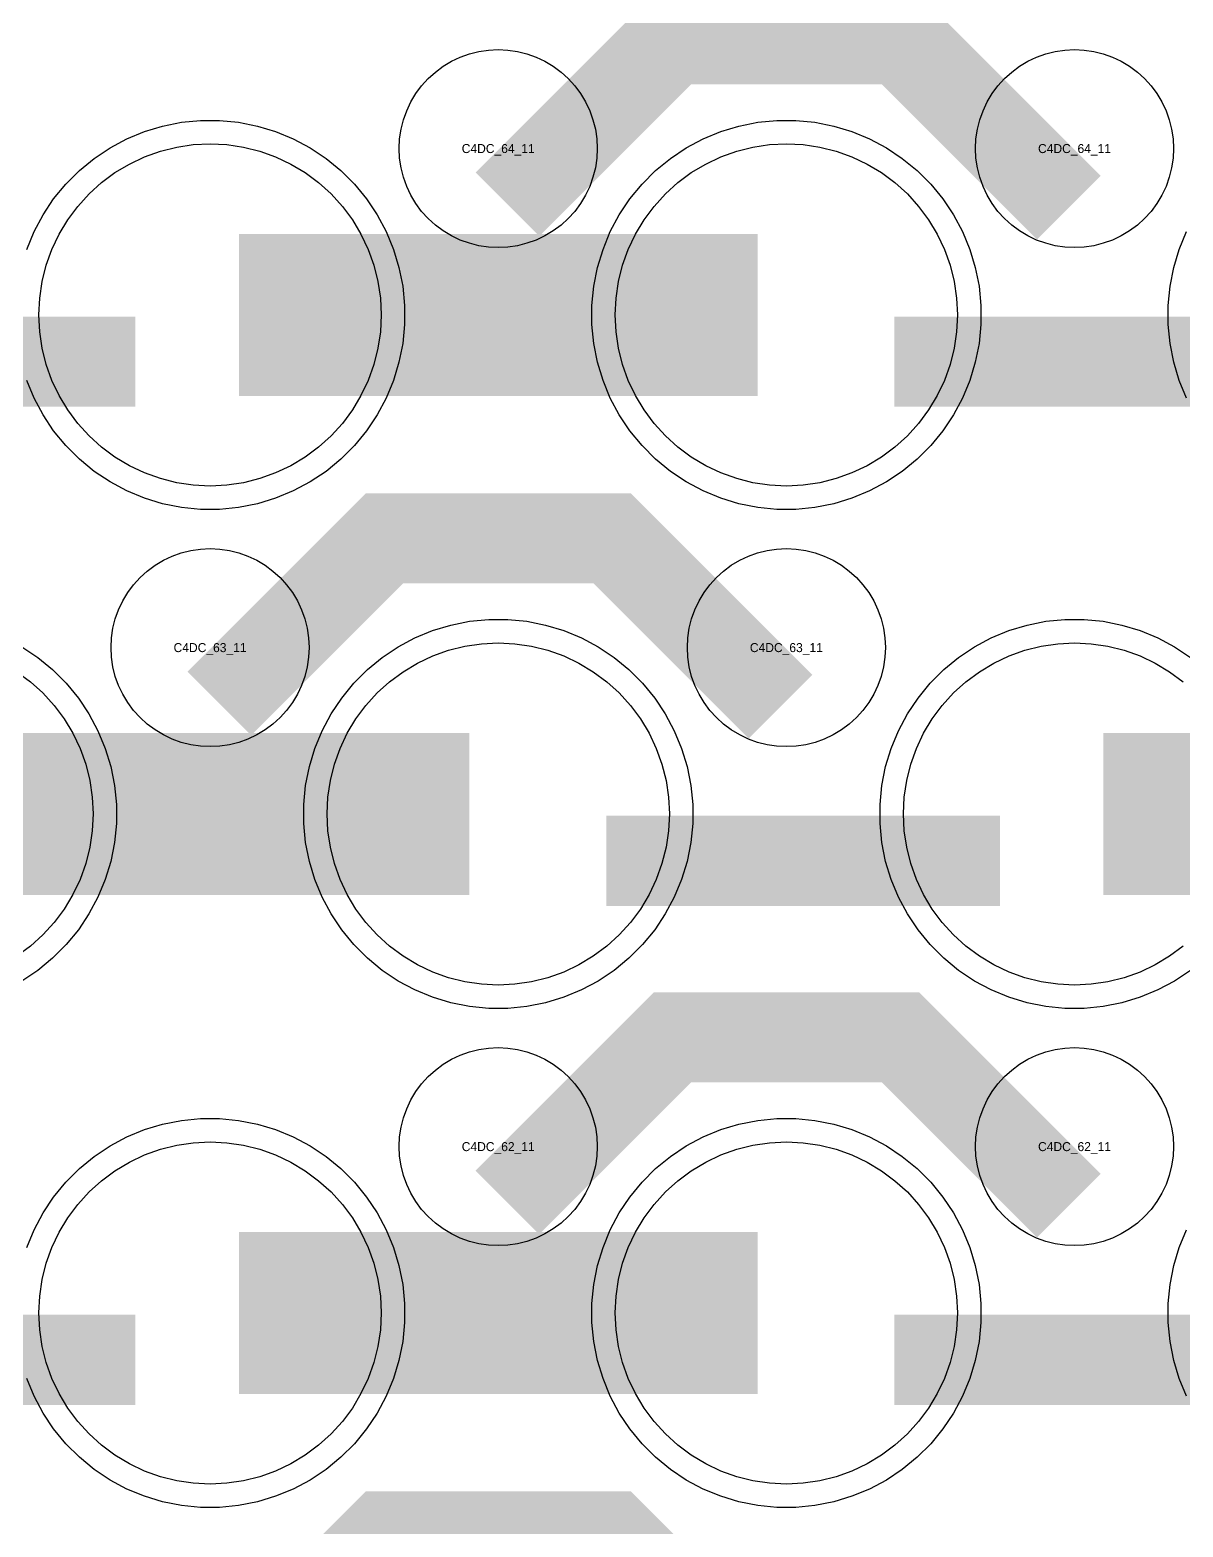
# Model space of a CAD drawing. Extents: x -11880 to 11880, y -14992 to 14992.
# Drawn here: x -8530 to -8209.9, y -6308 to -5892.3 of the extents above; entities that cross this region are included whole.
import ezdxf
from ezdxf.enums import TextEntityAlignment as Align

# ---------------------------------------------------------------- set-up
doc = ezdxf.new("R2010")
doc.units = 0
doc.header["$MEASUREMENT"] = 0
for name, color, linetype in [('GDS_775_DT_237', 138, 'CONTINUOUS'), ('RDL1_FS', 34, 'CONTINUOUS'), ('RDL_BS', 160, 'CONTINUOUS')]:
    doc.layers.add(name, color=color, linetype=linetype)

msp = doc.modelspace()

# ---------------------------------------------------------------- linework, layer by layer
at = {"layer": 'RDL1_FS', "color": 240, "true_color": 0xed1f24}
for points in [[(-8480, -6018.974), (-8484.657, -6018.745), (-8489.268, -6018.061), (-8493.791, -6016.929), (-8498.181, -6015.357), (-8502.395, -6013.365), (-8506.395, -6010.967), (-8510.14, -6008.189), (-8513.594, -6005.059), (-8516.724, -6001.605), (-8519.502, -5997.86), (-8521.9, -5993.86), (-8523.892, -5989.646), (-8525.464, -5985.256), (-8526.596, -5980.733), (-8527.28, -5976.122), (-8527.509, -5971.465), (-8527.28, -5966.808), (-8526.596, -5962.197), (-8525.464, -5957.674), (-8523.892, -5953.284), (-8521.9, -5949.07), (-8519.502, -5945.07), (-8516.724, -5941.325), (-8513.594, -5937.871), (-8510.14, -5934.741), (-8506.395, -5931.963), (-8502.395, -5929.565), (-8498.181, -5927.573), (-8493.791, -5926.001), (-8489.268, -5924.869), (-8484.657, -5924.185), (-8480, -5923.956), (-8475.343, -5924.185), (-8470.732, -5924.869), (-8466.209, -5926.001), (-8461.819, -5927.573), (-8457.605, -5929.565), (-8453.605, -5931.963), (-8449.86, -5934.741), (-8446.406, -5937.871), (-8443.276, -5941.325), (-8440.498, -5945.07), (-8438.1, -5949.07), (-8436.108, -5953.284), (-8434.536, -5957.674), (-8433.404, -5962.197), (-8432.72, -5966.808), (-8432.491, -5971.465), (-8432.72, -5976.122), (-8433.404, -5980.733), (-8434.536, -5985.256), (-8436.108, -5989.646), (-8438.1, -5993.86), (-8440.498, -5997.86), (-8443.276, -6001.605), (-8446.406, -6005.059), (-8449.86, -6008.189), (-8453.605, -6010.967), (-8457.605, -6013.365), (-8461.819, -6015.357), (-8466.209, -6016.929), (-8470.732, -6018.061), (-8475.343, -6018.745)], [(-8320, -6018.974), (-8324.657, -6018.745), (-8329.268, -6018.061), (-8333.791, -6016.929), (-8338.181, -6015.357), (-8342.395, -6013.365), (-8346.395, -6010.967), (-8350.14, -6008.189), (-8353.594, -6005.059), (-8356.724, -6001.605), (-8359.502, -5997.86), (-8361.9, -5993.86), (-8363.892, -5989.646), (-8365.464, -5985.256), (-8366.596, -5980.733), (-8367.28, -5976.122), (-8367.509, -5971.465), (-8367.28, -5966.808), (-8366.596, -5962.197), (-8365.464, -5957.674), (-8363.892, -5953.284), (-8361.9, -5949.07), (-8359.502, -5945.07), (-8356.724, -5941.325), (-8353.594, -5937.871), (-8350.14, -5934.741), (-8346.395, -5931.963), (-8342.395, -5929.565), (-8338.181, -5927.573), (-8333.791, -5926.001), (-8329.268, -5924.869), (-8324.657, -5924.185), (-8320, -5923.956), (-8315.343, -5924.185), (-8310.732, -5924.869), (-8306.209, -5926.001), (-8301.819, -5927.573), (-8297.605, -5929.565), (-8293.605, -5931.963), (-8289.86, -5934.741), (-8286.406, -5937.871), (-8283.276, -5941.325), (-8280.498, -5945.07), (-8278.1, -5949.07), (-8276.108, -5953.284), (-8274.536, -5957.674), (-8273.404, -5962.197), (-8272.72, -5966.808), (-8272.491, -5971.465), (-8272.72, -5976.122), (-8273.404, -5980.733), (-8274.536, -5985.256), (-8276.108, -5989.646), (-8278.1, -5993.86), (-8280.498, -5997.86), (-8283.276, -6001.605), (-8286.406, -6005.059), (-8289.86, -6008.189), (-8293.605, -6010.967), (-8297.605, -6013.365), (-8301.819, -6015.357), (-8306.209, -6016.929), (-8310.732, -6018.061), (-8315.343, -6018.745)], [(-8400, -6157.539), (-8404.657, -6157.31), (-8409.268, -6156.626), (-8413.791, -6155.494), (-8418.181, -6153.922), (-8422.395, -6151.93), (-8426.395, -6149.532), (-8430.14, -6146.754), (-8433.594, -6143.624), (-8436.724, -6140.17), (-8439.502, -6136.425), (-8441.9, -6132.425), (-8443.892, -6128.211), (-8445.464, -6123.821), (-8446.596, -6119.298), (-8447.28, -6114.687), (-8447.509, -6110.03), (-8447.28, -6105.373), (-8446.596, -6100.762), (-8445.464, -6096.239), (-8443.892, -6091.849), (-8441.9, -6087.635), (-8439.502, -6083.635), (-8436.724, -6079.89), (-8433.594, -6076.436), (-8430.14, -6073.306), (-8426.395, -6070.528), (-8422.395, -6068.13), (-8418.181, -6066.138), (-8413.791, -6064.566), (-8409.268, -6063.434), (-8404.657, -6062.75), (-8400, -6062.521), (-8395.343, -6062.75), (-8390.732, -6063.434), (-8386.209, -6064.566), (-8381.819, -6066.138), (-8377.605, -6068.13), (-8373.605, -6070.528), (-8369.86, -6073.306), (-8366.406, -6076.436), (-8363.276, -6079.89), (-8360.498, -6083.635), (-8358.1, -6087.635), (-8356.108, -6091.849), (-8354.536, -6096.239), (-8353.404, -6100.762), (-8352.72, -6105.373), (-8352.491, -6110.03), (-8352.72, -6114.687), (-8353.404, -6119.298), (-8354.536, -6123.821), (-8356.108, -6128.211), (-8358.1, -6132.425), (-8360.498, -6136.425), (-8363.276, -6140.17), (-8366.406, -6143.624), (-8369.86, -6146.754), (-8373.605, -6149.532), (-8377.605, -6151.93), (-8381.819, -6153.922), (-8386.209, -6155.494), (-8390.732, -6156.626), (-8395.343, -6157.31)]]:
    msp.add_lwpolyline(points, close=True, dxfattribs=at)
for points in [[(-8471.998, -5971.465, 45, 45, 0), (-8399.998, -5971.465, 45, 45, 0)], [(-8399.998, -5971.465, 45, 45, 0), (-8327.998, -5971.465, 45, 45, 0)], [(-8551.998, -6110.03, 45, 45, 0), (-8479.998, -6110.03, 45, 45, 0)], [(-8479.998, -6110.03, 45, 45, 0), (-8407.998, -6110.03, 45, 45, 0)], [(-8231.998, -6110.03, 45, 45, 0), (-8159.998, -6110.03, 45, 45, 0)]]:
    msp.add_lwpolyline(points, format="xyseb", dxfattribs=at)
for points in [[(-8209.86, -6146.754), (-8213.605, -6149.532), (-8217.605, -6151.93), (-8221.819, -6153.922), (-8226.209, -6155.494), (-8230.732, -6156.626), (-8235.343, -6157.31), (-8240, -6157.539), (-8244.657, -6157.31), (-8249.268, -6156.626), (-8253.791, -6155.494), (-8258.181, -6153.922), (-8262.395, -6151.93), (-8266.395, -6149.532), (-8270.14, -6146.754), (-8273.594, -6143.624), (-8276.724, -6140.17), (-8279.502, -6136.425), (-8281.9, -6132.425), (-8283.892, -6128.211), (-8285.464, -6123.821), (-8286.596, -6119.298), (-8287.28, -6114.687), (-8287.509, -6110.03), (-8287.28, -6105.373), (-8286.596, -6100.762), (-8285.464, -6096.239), (-8283.892, -6091.849), (-8281.9, -6087.635), (-8279.502, -6083.635), (-8276.724, -6079.89), (-8273.594, -6076.436), (-8270.14, -6073.306), (-8266.395, -6070.528), (-8262.395, -6068.13), (-8258.181, -6066.138), (-8253.791, -6064.566), (-8249.268, -6063.434), (-8244.657, -6062.75), (-8240, -6062.521), (-8235.343, -6062.75), (-8230.732, -6063.434), (-8226.209, -6064.566), (-8221.819, -6066.138), (-8217.605, -6068.13), (-8213.605, -6070.528), (-8209.86, -6073.306)], [(-8533.605, -6070.528), (-8529.86, -6073.306), (-8526.406, -6076.436), (-8523.276, -6079.89), (-8520.498, -6083.635), (-8518.1, -6087.635), (-8516.108, -6091.849), (-8514.536, -6096.239), (-8513.404, -6100.762), (-8512.72, -6105.373), (-8512.491, -6110.03), (-8512.72, -6114.687), (-8513.404, -6119.298), (-8514.536, -6123.821), (-8516.108, -6128.211), (-8518.1, -6132.425), (-8520.498, -6136.425), (-8523.276, -6140.17), (-8526.406, -6143.624), (-8529.86, -6146.754), (-8533.605, -6149.532)]]:
    msp.add_lwpolyline(points, dxfattribs=at)
at = {"layer": 'RDL1_FS'}
for points in [[(-8480, -6296.099), (-8484.657, -6295.87), (-8489.268, -6295.186), (-8493.791, -6294.054), (-8498.181, -6292.482), (-8502.395, -6290.49), (-8506.395, -6288.092), (-8510.14, -6285.314), (-8513.594, -6282.184), (-8516.724, -6278.73), (-8519.502, -6274.985), (-8521.9, -6270.985), (-8523.892, -6266.771), (-8525.464, -6262.381), (-8526.596, -6257.858), (-8527.28, -6253.247), (-8527.509, -6248.59), (-8527.28, -6243.933), (-8526.596, -6239.322), (-8525.464, -6234.799), (-8523.892, -6230.409), (-8521.9, -6226.195), (-8519.502, -6222.195), (-8516.724, -6218.45), (-8513.594, -6214.996), (-8510.14, -6211.866), (-8506.395, -6209.088), (-8502.395, -6206.69), (-8498.181, -6204.698), (-8493.791, -6203.126), (-8489.268, -6201.994), (-8484.657, -6201.31), (-8480, -6201.081), (-8475.343, -6201.31), (-8470.732, -6201.994), (-8466.209, -6203.126), (-8461.819, -6204.698), (-8457.605, -6206.69), (-8453.605, -6209.088), (-8449.86, -6211.866), (-8446.406, -6214.996), (-8443.276, -6218.45), (-8440.498, -6222.195), (-8438.1, -6226.195), (-8436.108, -6230.409), (-8434.536, -6234.799), (-8433.404, -6239.322), (-8432.72, -6243.933), (-8432.491, -6248.59), (-8432.72, -6253.247), (-8433.404, -6257.858), (-8434.536, -6262.381), (-8436.108, -6266.771), (-8438.1, -6270.985), (-8440.498, -6274.985), (-8443.276, -6278.73), (-8446.406, -6282.184), (-8449.86, -6285.314), (-8453.605, -6288.092), (-8457.605, -6290.49), (-8461.819, -6292.482), (-8466.209, -6294.054), (-8470.732, -6295.186), (-8475.343, -6295.87)], [(-8320, -6296.099), (-8324.657, -6295.87), (-8329.268, -6295.186), (-8333.791, -6294.054), (-8338.181, -6292.482), (-8342.395, -6290.49), (-8346.395, -6288.092), (-8350.14, -6285.314), (-8353.594, -6282.184), (-8356.724, -6278.73), (-8359.502, -6274.985), (-8361.9, -6270.985), (-8363.892, -6266.771), (-8365.464, -6262.381), (-8366.596, -6257.858), (-8367.28, -6253.247), (-8367.509, -6248.59), (-8367.28, -6243.933), (-8366.596, -6239.322), (-8365.464, -6234.799), (-8363.892, -6230.409), (-8361.9, -6226.195), (-8359.502, -6222.195), (-8356.724, -6218.45), (-8353.594, -6214.996), (-8350.14, -6211.866), (-8346.395, -6209.088), (-8342.395, -6206.69), (-8338.181, -6204.698), (-8333.791, -6203.126), (-8329.268, -6201.994), (-8324.657, -6201.31), (-8320, -6201.081), (-8315.343, -6201.31), (-8310.732, -6201.994), (-8306.209, -6203.126), (-8301.819, -6204.698), (-8297.605, -6206.69), (-8293.605, -6209.088), (-8289.86, -6211.866), (-8286.406, -6214.996), (-8283.276, -6218.45), (-8280.498, -6222.195), (-8278.1, -6226.195), (-8276.108, -6230.409), (-8274.536, -6234.799), (-8273.404, -6239.322), (-8272.72, -6243.933), (-8272.491, -6248.59), (-8272.72, -6253.247), (-8273.404, -6257.858), (-8274.536, -6262.381), (-8276.108, -6266.771), (-8278.1, -6270.985), (-8280.498, -6274.985), (-8283.276, -6278.73), (-8286.406, -6282.184), (-8289.86, -6285.314), (-8293.605, -6288.092), (-8297.605, -6290.49), (-8301.819, -6292.482), (-8306.209, -6294.054), (-8310.732, -6295.186), (-8315.343, -6295.87)]]:
    msp.add_lwpolyline(points, close=True, dxfattribs=at)
for points in [[(-8471.998, -6248.59, 45, 45, 0), (-8399.998, -6248.59, 45, 45, 0)], [(-8399.998, -6248.59, 45, 45, 0), (-8327.998, -6248.59, 45, 45, 0)]]:
    msp.add_lwpolyline(points, format="xyseb", dxfattribs=at)
at = {"layer": 'RDL_BS'}
for points in [[(-8397.438, -5940.779, 25, 25, 0), (-8351.623, -5894.964, 25, 25, 0), (-8318.07, -5894.964, 25, 25, 0)], [(-8241.599, -5941.678, 25, 25, 0), (-8288.313, -5894.964, 25, 25, 0), (-8318.071, -5894.964, 25, 25, 0)], [(-8477.438, -6079.344, 25, 25, 0), (-8431.623, -6033.529, 25, 25, 0), (-8398.07, -6033.529, 25, 25, 0)], [(-8321.599, -6080.243, 25, 25, 0), (-8368.313, -6033.529, 25, 25, 0), (-8398.071, -6033.529, 25, 25, 0)], [(-8397.438, -6217.904, 25, 25, 0), (-8351.623, -6172.089, 25, 25, 0), (-8318.07, -6172.089, 25, 25, 0)], [(-8241.599, -6218.803, 25, 25, 0), (-8288.313, -6172.089, 25, 25, 0), (-8318.071, -6172.089, 25, 25, 0)], [(-8609.984, -6261.603, 25, 25, 0), (-8500.719, -6261.603, 25, 25, 0)], [(-8289.984, -6261.603, 25, 25, 0), (-8180.719, -6261.603, 25, 25, 0)], [(-8477.438, -6356.469, 25, 25, 0), (-8431.623, -6310.654, 25, 25, 0), (-8398.07, -6310.654, 25, 25, 0)], [(-8321.599, -6357.368, 25, 25, 0), (-8368.313, -6310.654, 25, 25, 0), (-8398.071, -6310.654, 25, 25, 0)]]:
    msp.add_lwpolyline(points, format="xyseb", dxfattribs=at)
for points in [[(-8400, -5952.771), (-8402.693, -5952.639), (-8405.365, -5952.243), (-8407.984, -5951.586), (-8410.519, -5950.679), (-8412.956, -5949.527), (-8415.28, -5948.134), (-8417.443, -5946.531), (-8419.442, -5944.719), (-8421.254, -5942.72), (-8422.857, -5940.557), (-8424.25, -5938.233), (-8425.402, -5935.796), (-8426.309, -5933.261), (-8426.966, -5930.642), (-8427.362, -5927.97), (-8427.494, -5925.277), (-8427.362, -5922.584), (-8426.966, -5919.912), (-8426.309, -5917.293), (-8425.402, -5914.758), (-8424.25, -5912.321), (-8422.857, -5909.997), (-8421.254, -5907.834), (-8419.442, -5905.835), (-8417.443, -5904.023), (-8415.28, -5902.42), (-8412.956, -5901.027), (-8410.519, -5899.875), (-8407.984, -5898.968), (-8405.365, -5898.311), (-8402.693, -5897.915), (-8400, -5897.783), (-8397.307, -5897.915), (-8394.635, -5898.311), (-8392.016, -5898.968), (-8389.481, -5899.875), (-8387.044, -5901.027), (-8384.72, -5902.42), (-8382.557, -5904.023), (-8380.558, -5905.835), (-8378.746, -5907.834), (-8377.143, -5909.997), (-8375.75, -5912.321), (-8374.598, -5914.758), (-8373.691, -5917.293), (-8373.034, -5919.912), (-8372.638, -5922.584), (-8372.506, -5925.277), (-8372.638, -5927.97), (-8373.034, -5930.642), (-8373.691, -5933.261), (-8374.598, -5935.796), (-8375.75, -5938.233), (-8377.143, -5940.557), (-8378.746, -5942.72), (-8380.558, -5944.719), (-8382.557, -5946.531), (-8384.72, -5948.134), (-8387.044, -5949.527), (-8389.481, -5950.679), (-8392.016, -5951.586), (-8394.635, -5952.243), (-8397.307, -5952.639)], [(-8240, -5952.771), (-8242.693, -5952.639), (-8245.365, -5952.243), (-8247.984, -5951.586), (-8250.519, -5950.679), (-8252.956, -5949.527), (-8255.28, -5948.134), (-8257.443, -5946.531), (-8259.442, -5944.719), (-8261.254, -5942.72), (-8262.857, -5940.557), (-8264.25, -5938.233), (-8265.402, -5935.796), (-8266.309, -5933.261), (-8266.966, -5930.642), (-8267.362, -5927.97), (-8267.494, -5925.277), (-8267.362, -5922.584), (-8266.966, -5919.912), (-8266.309, -5917.293), (-8265.402, -5914.758), (-8264.25, -5912.321), (-8262.857, -5909.997), (-8261.254, -5907.834), (-8259.442, -5905.835), (-8257.443, -5904.023), (-8255.28, -5902.42), (-8252.956, -5901.027), (-8250.519, -5899.875), (-8247.984, -5898.968), (-8245.365, -5898.311), (-8242.693, -5897.915), (-8240, -5897.783), (-8237.307, -5897.915), (-8234.635, -5898.311), (-8232.016, -5898.968), (-8229.481, -5899.875), (-8227.044, -5901.027), (-8224.72, -5902.42), (-8222.557, -5904.023), (-8220.558, -5905.835), (-8218.746, -5907.834), (-8217.143, -5909.997), (-8215.75, -5912.321), (-8214.598, -5914.758), (-8213.691, -5917.293), (-8213.034, -5919.912), (-8212.638, -5922.584), (-8212.506, -5925.277), (-8212.638, -5927.97), (-8213.034, -5930.642), (-8213.691, -5933.261), (-8214.598, -5935.796), (-8215.75, -5938.233), (-8217.143, -5940.557), (-8218.746, -5942.72), (-8220.558, -5944.719), (-8222.557, -5946.531), (-8224.72, -5948.134), (-8227.044, -5949.527), (-8229.481, -5950.679), (-8232.016, -5951.586), (-8234.635, -5952.243), (-8237.307, -5952.639)], [(-8480, -6091.336), (-8482.693, -6091.204), (-8485.365, -6090.808), (-8487.984, -6090.151), (-8490.519, -6089.244), (-8492.956, -6088.092), (-8495.28, -6086.699), (-8497.443, -6085.096), (-8499.442, -6083.284), (-8501.254, -6081.285), (-8502.857, -6079.122), (-8504.25, -6076.798), (-8505.402, -6074.361), (-8506.309, -6071.826), (-8506.966, -6069.207), (-8507.362, -6066.535), (-8507.494, -6063.842), (-8507.362, -6061.149), (-8506.966, -6058.477), (-8506.309, -6055.858), (-8505.402, -6053.323), (-8504.25, -6050.886), (-8502.857, -6048.562), (-8501.254, -6046.399), (-8499.442, -6044.4), (-8497.443, -6042.588), (-8495.28, -6040.985), (-8492.956, -6039.592), (-8490.519, -6038.44), (-8487.984, -6037.533), (-8485.365, -6036.876), (-8482.693, -6036.48), (-8480, -6036.348), (-8477.307, -6036.48), (-8474.635, -6036.876), (-8472.016, -6037.533), (-8469.481, -6038.44), (-8467.044, -6039.592), (-8464.72, -6040.985), (-8462.557, -6042.588), (-8460.558, -6044.4), (-8458.746, -6046.399), (-8457.143, -6048.562), (-8455.75, -6050.886), (-8454.598, -6053.323), (-8453.691, -6055.858), (-8453.034, -6058.477), (-8452.638, -6061.149), (-8452.506, -6063.842), (-8452.638, -6066.535), (-8453.034, -6069.207), (-8453.691, -6071.826), (-8454.598, -6074.361), (-8455.75, -6076.798), (-8457.143, -6079.122), (-8458.746, -6081.285), (-8460.558, -6083.284), (-8462.557, -6085.096), (-8464.72, -6086.699), (-8467.044, -6088.092), (-8469.481, -6089.244), (-8472.016, -6090.151), (-8474.635, -6090.808), (-8477.307, -6091.204)], [(-8320, -6091.336), (-8322.693, -6091.204), (-8325.365, -6090.808), (-8327.984, -6090.151), (-8330.519, -6089.244), (-8332.956, -6088.092), (-8335.28, -6086.699), (-8337.443, -6085.096), (-8339.442, -6083.284), (-8341.254, -6081.285), (-8342.857, -6079.122), (-8344.25, -6076.798), (-8345.402, -6074.361), (-8346.309, -6071.826), (-8346.966, -6069.207), (-8347.362, -6066.535), (-8347.494, -6063.842), (-8347.362, -6061.149), (-8346.966, -6058.477), (-8346.309, -6055.858), (-8345.402, -6053.323), (-8344.25, -6050.886), (-8342.857, -6048.562), (-8341.254, -6046.399), (-8339.442, -6044.4), (-8337.443, -6042.588), (-8335.28, -6040.985), (-8332.956, -6039.592), (-8330.519, -6038.44), (-8327.984, -6037.533), (-8325.365, -6036.876), (-8322.693, -6036.48), (-8320, -6036.348), (-8317.307, -6036.48), (-8314.635, -6036.876), (-8312.016, -6037.533), (-8309.481, -6038.44), (-8307.044, -6039.592), (-8304.72, -6040.985), (-8302.557, -6042.588), (-8300.558, -6044.4), (-8298.746, -6046.399), (-8297.143, -6048.562), (-8295.75, -6050.886), (-8294.598, -6053.323), (-8293.691, -6055.858), (-8293.034, -6058.477), (-8292.638, -6061.149), (-8292.506, -6063.842), (-8292.638, -6066.535), (-8293.034, -6069.207), (-8293.691, -6071.826), (-8294.598, -6074.361), (-8295.75, -6076.798), (-8297.143, -6079.122), (-8298.746, -6081.285), (-8300.558, -6083.284), (-8302.557, -6085.096), (-8304.72, -6086.699), (-8307.044, -6088.092), (-8309.481, -6089.244), (-8312.016, -6090.151), (-8314.635, -6090.808), (-8317.307, -6091.204)], [(-8400, -6229.896), (-8402.693, -6229.764), (-8405.365, -6229.368), (-8407.984, -6228.711), (-8410.519, -6227.804), (-8412.956, -6226.652), (-8415.28, -6225.259), (-8417.443, -6223.656), (-8419.442, -6221.844), (-8421.254, -6219.845), (-8422.857, -6217.682), (-8424.25, -6215.358), (-8425.402, -6212.921), (-8426.309, -6210.386), (-8426.966, -6207.767), (-8427.362, -6205.095), (-8427.494, -6202.402), (-8427.362, -6199.709), (-8426.966, -6197.037), (-8426.309, -6194.418), (-8425.402, -6191.883), (-8424.25, -6189.446), (-8422.857, -6187.122), (-8421.254, -6184.959), (-8419.442, -6182.96), (-8417.443, -6181.148), (-8415.28, -6179.545), (-8412.956, -6178.152), (-8410.519, -6177), (-8407.984, -6176.093), (-8405.365, -6175.436), (-8402.693, -6175.04), (-8400, -6174.908), (-8397.307, -6175.04), (-8394.635, -6175.436), (-8392.016, -6176.093), (-8389.481, -6177), (-8387.044, -6178.152), (-8384.72, -6179.545), (-8382.557, -6181.148), (-8380.558, -6182.96), (-8378.746, -6184.959), (-8377.143, -6187.122), (-8375.75, -6189.446), (-8374.598, -6191.883), (-8373.691, -6194.418), (-8373.034, -6197.037), (-8372.638, -6199.709), (-8372.506, -6202.402), (-8372.638, -6205.095), (-8373.034, -6207.767), (-8373.691, -6210.386), (-8374.598, -6212.921), (-8375.75, -6215.358), (-8377.143, -6217.682), (-8378.746, -6219.845), (-8380.558, -6221.844), (-8382.557, -6223.656), (-8384.72, -6225.259), (-8387.044, -6226.652), (-8389.481, -6227.804), (-8392.016, -6228.711), (-8394.635, -6229.368), (-8397.307, -6229.764)], [(-8240, -6229.896), (-8242.693, -6229.764), (-8245.365, -6229.368), (-8247.984, -6228.711), (-8250.519, -6227.804), (-8252.956, -6226.652), (-8255.28, -6225.259), (-8257.443, -6223.656), (-8259.442, -6221.844), (-8261.254, -6219.845), (-8262.857, -6217.682), (-8264.25, -6215.358), (-8265.402, -6212.921), (-8266.309, -6210.386), (-8266.966, -6207.767), (-8267.362, -6205.095), (-8267.494, -6202.402), (-8267.362, -6199.709), (-8266.966, -6197.037), (-8266.309, -6194.418), (-8265.402, -6191.883), (-8264.25, -6189.446), (-8262.857, -6187.122), (-8261.254, -6184.959), (-8259.442, -6182.96), (-8257.443, -6181.148), (-8255.28, -6179.545), (-8252.956, -6178.152), (-8250.519, -6177), (-8247.984, -6176.093), (-8245.365, -6175.436), (-8242.693, -6175.04), (-8240, -6174.908), (-8237.307, -6175.04), (-8234.635, -6175.436), (-8232.016, -6176.093), (-8229.481, -6177), (-8227.044, -6178.152), (-8224.72, -6179.545), (-8222.557, -6181.148), (-8220.558, -6182.96), (-8218.746, -6184.959), (-8217.143, -6187.122), (-8215.75, -6189.446), (-8214.598, -6191.883), (-8213.691, -6194.418), (-8213.034, -6197.037), (-8212.638, -6199.709), (-8212.506, -6202.402), (-8212.638, -6205.095), (-8213.034, -6207.767), (-8213.691, -6210.386), (-8214.598, -6212.921), (-8215.75, -6215.358), (-8217.143, -6217.682), (-8218.746, -6219.845), (-8220.558, -6221.844), (-8222.557, -6223.656), (-8224.72, -6225.259), (-8227.044, -6226.652), (-8229.481, -6227.804), (-8232.016, -6228.711), (-8234.635, -6229.368), (-8237.307, -6229.764)], [(-8322.644, -6302.59), (-8327.938, -6302.073), (-8333.165, -6301.027), (-8338.205, -6299.496), (-8343.115, -6297.465), (-8347.777, -6294.973), (-8352.191, -6292.026), (-8356.292, -6288.664), (-8360.074, -6284.882), (-8363.436, -6280.781), (-8366.383, -6276.367), (-8368.875, -6271.705), (-8370.906, -6266.795), (-8372.437, -6261.755), (-8373.483, -6256.528), (-8374, -6251.234), (-8374, -6245.946), (-8373.483, -6240.652), (-8372.437, -6235.425), (-8370.906, -6230.385), (-8368.875, -6225.475), (-8366.383, -6220.813), (-8363.436, -6216.399), (-8360.074, -6212.298), (-8356.292, -6208.516), (-8352.191, -6205.154), (-8347.777, -6202.207), (-8343.115, -6199.715), (-8338.205, -6197.684), (-8333.165, -6196.153), (-8327.938, -6195.107), (-8322.644, -6194.59), (-8317.356, -6194.59), (-8312.062, -6195.107), (-8306.835, -6196.153), (-8301.795, -6197.684), (-8296.885, -6199.715), (-8292.223, -6202.207), (-8287.809, -6205.154), (-8283.708, -6208.516), (-8279.926, -6212.298), (-8276.564, -6216.399), (-8273.617, -6220.813), (-8271.125, -6225.475), (-8269.094, -6230.385), (-8267.563, -6235.425), (-8266.517, -6240.652), (-8266, -6245.946), (-8266, -6251.234), (-8266.517, -6256.528), (-8267.563, -6261.755), (-8269.094, -6266.795), (-8271.125, -6271.705), (-8273.617, -6276.367), (-8276.564, -6280.781), (-8279.926, -6284.882), (-8283.708, -6288.664), (-8287.809, -6292.026), (-8292.223, -6294.973), (-8296.885, -6297.465), (-8301.795, -6299.496), (-8306.835, -6301.027), (-8312.062, -6302.073), (-8317.356, -6302.59)]]:
    msp.add_lwpolyline(points, close=True, dxfattribs=at)
at = {"layer": 'RDL_BS', "color": 240, "true_color": 0xed1f24}
for points in [[(-8530.906, -5953.26), (-8528.875, -5948.35), (-8526.383, -5943.688), (-8523.436, -5939.274), (-8520.074, -5935.173), (-8516.292, -5931.391), (-8512.191, -5928.029), (-8507.777, -5925.082), (-8503.115, -5922.59), (-8498.205, -5920.559), (-8493.165, -5919.028), (-8487.938, -5917.982), (-8482.644, -5917.465), (-8477.356, -5917.465), (-8472.062, -5917.982), (-8466.835, -5919.028), (-8461.795, -5920.559), (-8456.885, -5922.59), (-8452.223, -5925.082), (-8447.809, -5928.029), (-8443.708, -5931.391), (-8439.926, -5935.173), (-8436.564, -5939.274), (-8433.617, -5943.688), (-8431.125, -5948.35), (-8429.094, -5953.26), (-8427.563, -5958.3), (-8426.517, -5963.527), (-8426, -5968.821), (-8426, -5974.109), (-8426.517, -5979.403), (-8427.563, -5984.63), (-8429.094, -5989.67), (-8431.125, -5994.58), (-8433.617, -5999.242), (-8436.564, -6003.656), (-8439.926, -6007.757), (-8443.708, -6011.539), (-8447.809, -6014.901), (-8452.223, -6017.848), (-8456.885, -6020.34), (-8461.795, -6022.371), (-8466.835, -6023.902), (-8472.062, -6024.948), (-8477.356, -6025.465), (-8482.644, -6025.465), (-8487.938, -6024.948), (-8493.165, -6023.902), (-8498.205, -6022.371), (-8503.115, -6020.34), (-8507.777, -6017.848), (-8512.191, -6014.901), (-8516.292, -6011.539), (-8520.074, -6007.757), (-8523.436, -6003.656), (-8526.383, -5999.242), (-8528.875, -5994.58), (-8530.906, -5989.67)], [(-8208.875, -5994.58), (-8210.906, -5989.67), (-8212.437, -5984.63), (-8213.483, -5979.403), (-8214, -5974.109), (-8214, -5968.821), (-8213.483, -5963.527), (-8212.437, -5958.3), (-8210.906, -5953.26), (-8208.875, -5948.35)], [(-8207.809, -6153.466), (-8212.223, -6156.413), (-8216.885, -6158.905), (-8221.795, -6160.936), (-8226.835, -6162.467), (-8232.062, -6163.513), (-8237.356, -6164.03), (-8242.644, -6164.03), (-8247.938, -6163.513), (-8253.165, -6162.467), (-8258.205, -6160.936), (-8263.115, -6158.905), (-8267.777, -6156.413), (-8272.191, -6153.466), (-8276.292, -6150.104), (-8280.074, -6146.322), (-8283.436, -6142.221), (-8286.383, -6137.807), (-8288.875, -6133.145), (-8290.906, -6128.235), (-8292.437, -6123.195), (-8293.483, -6117.968), (-8294, -6112.674), (-8294, -6107.386), (-8293.483, -6102.092), (-8292.437, -6096.865), (-8290.906, -6091.825), (-8288.875, -6086.915), (-8286.383, -6082.253), (-8283.436, -6077.839), (-8280.074, -6073.738), (-8276.292, -6069.956), (-8272.191, -6066.594), (-8267.777, -6063.647), (-8263.115, -6061.155), (-8258.205, -6059.124), (-8253.165, -6057.593), (-8247.938, -6056.547), (-8242.644, -6056.03), (-8237.356, -6056.03), (-8232.062, -6056.547), (-8226.835, -6057.593), (-8221.795, -6059.124), (-8216.885, -6061.155), (-8212.223, -6063.647), (-8207.809, -6066.594)], [(-8532.223, -6063.647), (-8527.809, -6066.594), (-8523.708, -6069.956), (-8519.926, -6073.738), (-8516.564, -6077.839), (-8513.617, -6082.253), (-8511.125, -6086.915), (-8509.094, -6091.825), (-8507.563, -6096.865), (-8506.517, -6102.092), (-8506, -6107.386), (-8506, -6112.674), (-8506.517, -6117.968), (-8507.563, -6123.195), (-8509.094, -6128.235), (-8511.125, -6133.145), (-8513.617, -6137.807), (-8516.564, -6142.221), (-8519.926, -6146.322), (-8523.708, -6150.104), (-8527.809, -6153.466), (-8532.223, -6156.413)]]:
    msp.add_lwpolyline(points, dxfattribs=at)
for points in [[(-8322.644, -6025.465), (-8327.938, -6024.948), (-8333.165, -6023.902), (-8338.205, -6022.371), (-8343.115, -6020.34), (-8347.777, -6017.848), (-8352.191, -6014.901), (-8356.292, -6011.539), (-8360.074, -6007.757), (-8363.436, -6003.656), (-8366.383, -5999.242), (-8368.875, -5994.58), (-8370.906, -5989.67), (-8372.437, -5984.63), (-8373.483, -5979.403), (-8374, -5974.109), (-8374, -5968.821), (-8373.483, -5963.527), (-8372.437, -5958.3), (-8370.906, -5953.26), (-8368.875, -5948.35), (-8366.383, -5943.688), (-8363.436, -5939.274), (-8360.074, -5935.173), (-8356.292, -5931.391), (-8352.191, -5928.029), (-8347.777, -5925.082), (-8343.115, -5922.59), (-8338.205, -5920.559), (-8333.165, -5919.028), (-8327.938, -5917.982), (-8322.644, -5917.465), (-8317.356, -5917.465), (-8312.062, -5917.982), (-8306.835, -5919.028), (-8301.795, -5920.559), (-8296.885, -5922.59), (-8292.223, -5925.082), (-8287.809, -5928.029), (-8283.708, -5931.391), (-8279.926, -5935.173), (-8276.564, -5939.274), (-8273.617, -5943.688), (-8271.125, -5948.35), (-8269.094, -5953.26), (-8267.563, -5958.3), (-8266.517, -5963.527), (-8266, -5968.821), (-8266, -5974.109), (-8266.517, -5979.403), (-8267.563, -5984.63), (-8269.094, -5989.67), (-8271.125, -5994.58), (-8273.617, -5999.242), (-8276.564, -6003.656), (-8279.926, -6007.757), (-8283.708, -6011.539), (-8287.809, -6014.901), (-8292.223, -6017.848), (-8296.885, -6020.34), (-8301.795, -6022.371), (-8306.835, -6023.902), (-8312.062, -6024.948), (-8317.356, -6025.465)], [(-8402.644, -6164.03), (-8407.938, -6163.513), (-8413.165, -6162.467), (-8418.205, -6160.936), (-8423.115, -6158.905), (-8427.777, -6156.413), (-8432.191, -6153.466), (-8436.292, -6150.104), (-8440.074, -6146.322), (-8443.436, -6142.221), (-8446.383, -6137.807), (-8448.875, -6133.145), (-8450.906, -6128.235), (-8452.437, -6123.195), (-8453.483, -6117.968), (-8454, -6112.674), (-8454, -6107.386), (-8453.483, -6102.092), (-8452.437, -6096.865), (-8450.906, -6091.825), (-8448.875, -6086.915), (-8446.383, -6082.253), (-8443.436, -6077.839), (-8440.074, -6073.738), (-8436.292, -6069.956), (-8432.191, -6066.594), (-8427.777, -6063.647), (-8423.115, -6061.155), (-8418.205, -6059.124), (-8413.165, -6057.593), (-8407.938, -6056.547), (-8402.644, -6056.03), (-8397.356, -6056.03), (-8392.062, -6056.547), (-8386.835, -6057.593), (-8381.795, -6059.124), (-8376.885, -6061.155), (-8372.223, -6063.647), (-8367.809, -6066.594), (-8363.708, -6069.956), (-8359.926, -6073.738), (-8356.564, -6077.839), (-8353.617, -6082.253), (-8351.125, -6086.915), (-8349.094, -6091.825), (-8347.563, -6096.865), (-8346.517, -6102.092), (-8346, -6107.386), (-8346, -6112.674), (-8346.517, -6117.968), (-8347.563, -6123.195), (-8349.094, -6128.235), (-8351.125, -6133.145), (-8353.617, -6137.807), (-8356.564, -6142.221), (-8359.926, -6146.322), (-8363.708, -6150.104), (-8367.809, -6153.466), (-8372.223, -6156.413), (-8376.885, -6158.905), (-8381.795, -6160.936), (-8386.835, -6162.467), (-8392.062, -6163.513), (-8397.356, -6164.03)]]:
    msp.add_lwpolyline(points, close=True, dxfattribs=at)
for points in [[(-8609.984, -5984.478, 25, 25, 0), (-8500.719, -5984.478, 25, 25, 0)], [(-8289.984, -5984.478, 25, 25, 0), (-8180.719, -5984.478, 25, 25, 0)], [(-8369.984, -6123.043, 25, 25, 0), (-8260.719, -6123.043, 25, 25, 0)]]:
    msp.add_lwpolyline(points, format="xyseb", dxfattribs=at)
at = {"layer": 'RDL_BS'}
for points in [[(-8530.906, -6230.385), (-8528.875, -6225.475), (-8526.383, -6220.813), (-8523.436, -6216.399), (-8520.074, -6212.298), (-8516.292, -6208.516), (-8512.191, -6205.154), (-8507.777, -6202.207), (-8503.115, -6199.715), (-8498.205, -6197.684), (-8493.165, -6196.153), (-8487.938, -6195.107), (-8482.644, -6194.59), (-8477.356, -6194.59), (-8472.062, -6195.107), (-8466.835, -6196.153), (-8461.795, -6197.684), (-8456.885, -6199.715), (-8452.223, -6202.207), (-8447.809, -6205.154), (-8443.708, -6208.516), (-8439.926, -6212.298), (-8436.564, -6216.399), (-8433.617, -6220.813), (-8431.125, -6225.475), (-8429.094, -6230.385), (-8427.563, -6235.425), (-8426.517, -6240.652), (-8426, -6245.946), (-8426, -6251.234), (-8426.517, -6256.528), (-8427.563, -6261.755), (-8429.094, -6266.795), (-8431.125, -6271.705), (-8433.617, -6276.367), (-8436.564, -6280.781), (-8439.926, -6284.882), (-8443.708, -6288.664), (-8447.809, -6292.026), (-8452.223, -6294.973), (-8456.885, -6297.465), (-8461.795, -6299.496), (-8466.835, -6301.027), (-8472.062, -6302.073), (-8477.356, -6302.59), (-8482.644, -6302.59), (-8487.938, -6302.073), (-8493.165, -6301.027), (-8498.205, -6299.496), (-8503.115, -6297.465), (-8507.777, -6294.973), (-8512.191, -6292.026), (-8516.292, -6288.664), (-8520.074, -6284.882), (-8523.436, -6280.781), (-8526.383, -6276.367), (-8528.875, -6271.705), (-8530.906, -6266.795)], [(-8208.875, -6271.705), (-8210.906, -6266.795), (-8212.437, -6261.755), (-8213.483, -6256.528), (-8214, -6251.234), (-8214, -6245.946), (-8213.483, -6240.652), (-8212.437, -6235.425), (-8210.906, -6230.385), (-8208.875, -6225.475)]]:
    msp.add_lwpolyline(points, dxfattribs=at)

# ---------------------------------------------------------------- texts
at = {"layer": 'GDS_775_DT_237'}
for s, p in [('C4DC_64_11', (-8400, -5925.277)), ('C4DC_64_11', (-8400, -5925.277)), ('C4DC_64_11', (-8240, -5925.277)), ('C4DC_64_11', (-8240, -5925.277)), ('C4DC_63_11', (-8480, -6063.842)), ('C4DC_63_11', (-8480, -6063.842)), ('C4DC_63_11', (-8320, -6063.842)), ('C4DC_63_11', (-8320, -6063.842)), ('C4DC_62_11', (-8400, -6202.402)), ('C4DC_62_11', (-8400, -6202.402)), ('C4DC_62_11', (-8240, -6202.402)), ('C4DC_62_11', (-8240, -6202.402))]:
    msp.add_text(s, height=2.5, dxfattribs=at).set_placement(p, align=Align.MIDDLE_CENTER)

doc.saveas('drawing.dxf')
